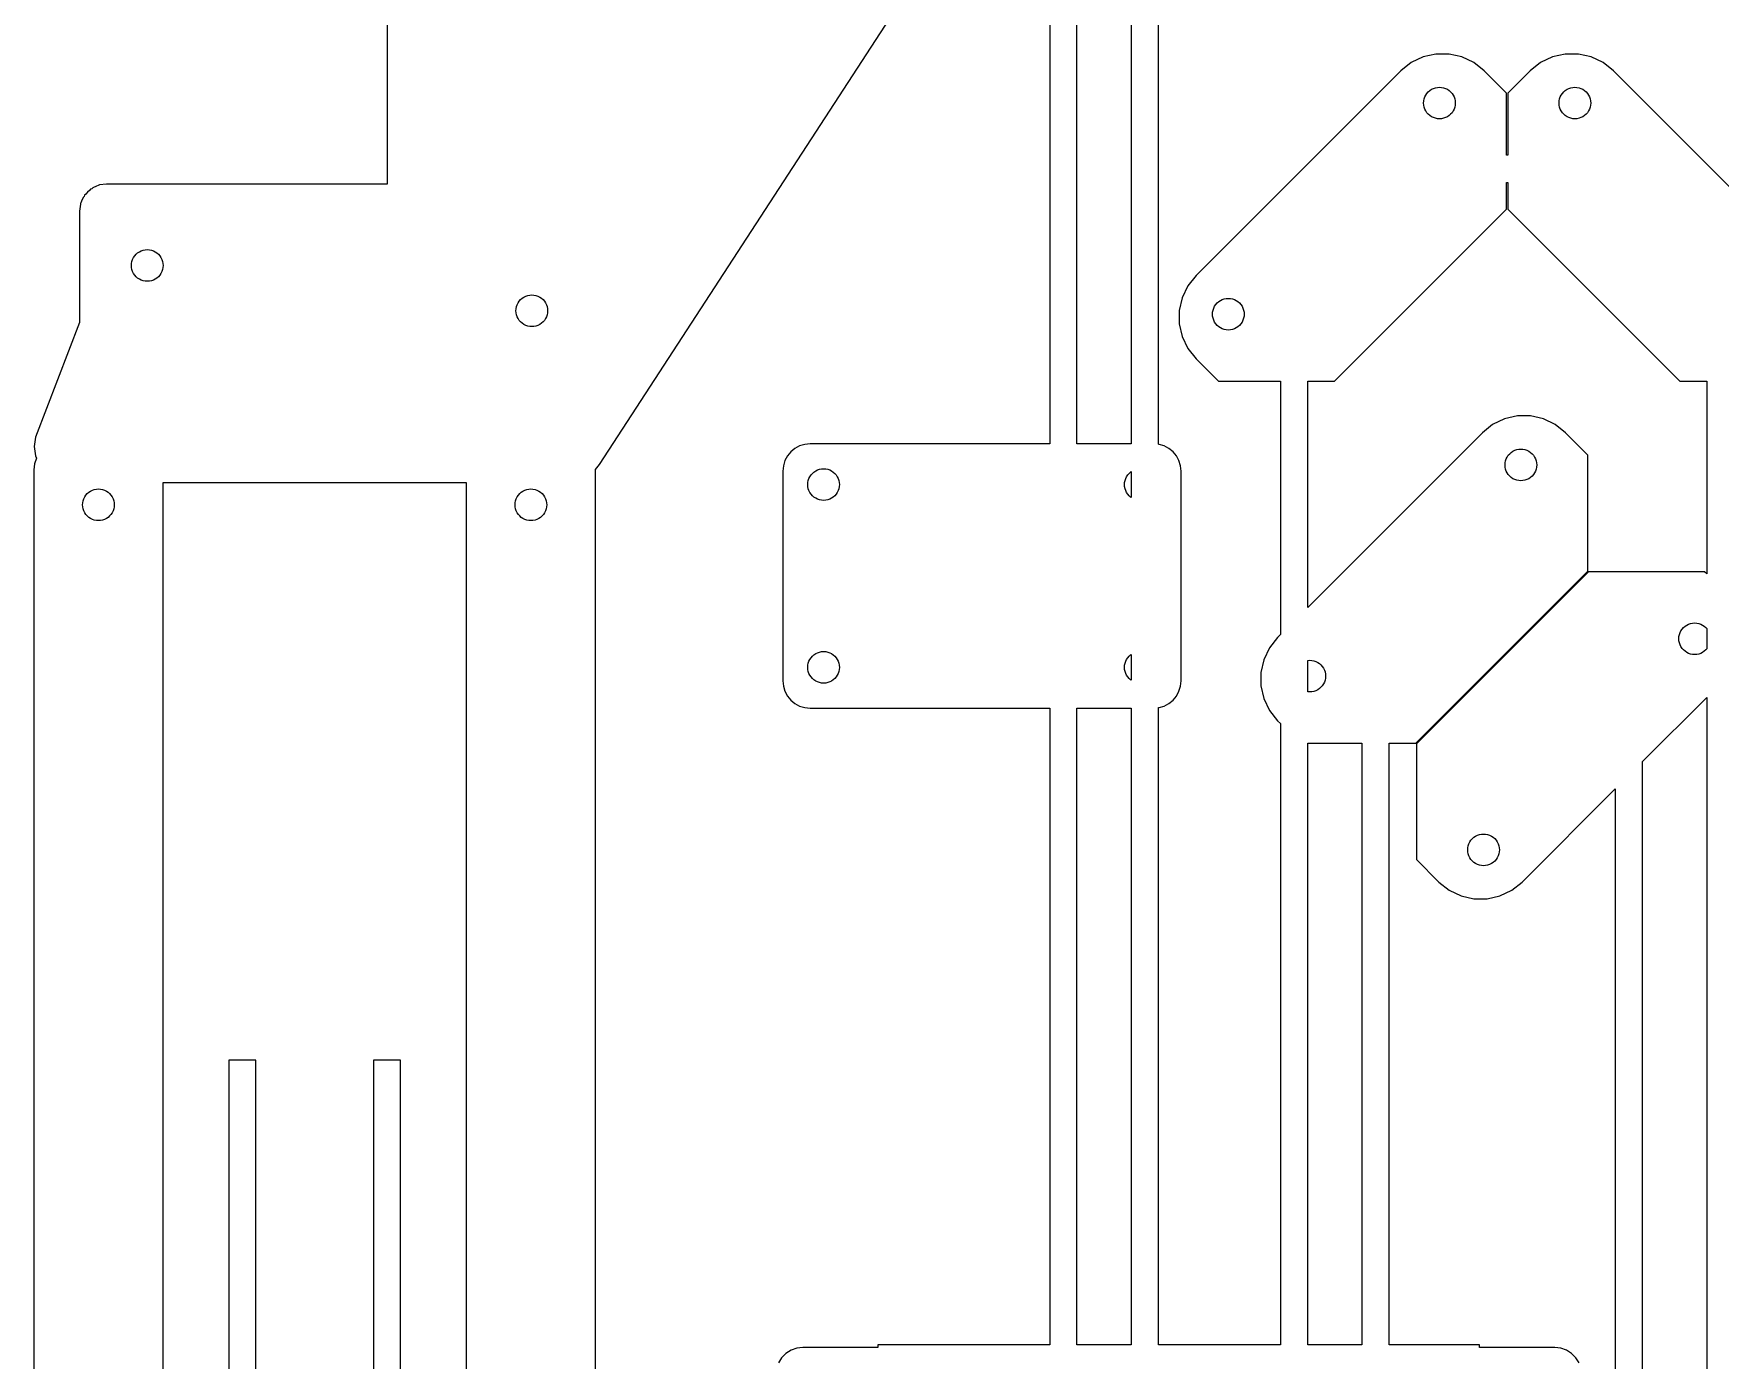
# Model space of a CAD drawing. Header units: metres. Extents: x -250 to 250, y -245 to 245.
# Drawn here: x -131.1 to 55.4, y 14.8 to 161.4 of the extents above; entities that cross this region are included whole.
import ezdxf

# ---------------------------------------------------------------- set-up
doc = ezdxf.new("R2010")
doc.units = ezdxf.units.M

msp = doc.modelspace()

# ---------------------------------------------------------------- linework, layer by layer
for p, q in [((-92, 206.815), (-92, 144.815)), ((-15.75, 116.1), (-15.75, 200.585)), ((-9.75, 200.585), (-9.75, 116.1)), ((-18.75, 197.585), (-18.75, 116.1)), ((-6.75, 116.051), (-6.75, 197.585)), ((-68.5359, 113.815), (-34.0359, 166.815)), ((22.5027, 158.863), (21.1913, 158.232)), ((23.9217, 159.187), (22.5027, 158.863)), ((25.3773, 159.187), (23.9217, 159.187)), ((26.7963, 158.863), (25.3773, 159.187)), ((28.1077, 158.232), (26.7963, 158.863)), ((36.8037, 158.863), (35.4923, 158.232)), ((38.2227, 159.187), (36.8037, 158.863)), ((39.6783, 159.187), (38.2227, 159.187)), ((41.0973, 158.863), (39.6783, 159.187)), ((42.4087, 158.232), (41.0973, 158.863)), ((20.0533, 157.324), (-2.5741, 134.697)), ((21.1913, 158.232), (20.0533, 157.324)), ((29.2457, 157.324), (28.1077, 158.232)), ((31.7193, 154.85), (29.2457, 157.324)), ((34.3543, 157.324), (31.8806, 154.85)), ((35.4923, 158.232), (34.3543, 157.324)), ((43.5467, 157.324), (42.4087, 158.232)), ((66.1741, 134.697), (43.5467, 157.324)), ((22.799, 154.645), (22.9261, 154.835)), ((22.9261, 154.835), (23.0771, 155.007)), ((23.0771, 155.007), (23.2492, 155.158)), ((23.2492, 155.158), (23.4395, 155.286)), ((23.4395, 155.286), (23.6448, 155.387)), ((23.6448, 155.387), (23.8616, 155.46)), ((23.8616, 155.46), (24.0861, 155.505)), ((24.0861, 155.505), (24.3145, 155.52)), ((24.3145, 155.52), (24.5429, 155.505)), ((24.5429, 155.505), (24.7675, 155.46)), ((24.7675, 155.46), (24.9842, 155.387)), ((24.9842, 155.387), (25.1895, 155.286)), ((25.1895, 155.286), (25.3798, 155.158)), ((25.3798, 155.158), (25.552, 155.007)), ((25.552, 155.007), (25.7029, 154.835)), ((25.7029, 154.835), (25.83, 154.645)), ((31.7193, 148), (31.7193, 154.85)), ((31.8806, 154.85), (31.8807, 148)), ((37.7699, 154.645), (37.8971, 154.835)), ((37.8971, 154.835), (38.048, 155.007)), ((38.048, 155.007), (38.2202, 155.158)), ((38.2202, 155.158), (38.4105, 155.286)), ((38.4105, 155.286), (38.6158, 155.387)), ((38.6158, 155.387), (38.8325, 155.46)), ((38.8325, 155.46), (39.057, 155.505)), ((39.057, 155.505), (39.2855, 155.52)), ((39.2855, 155.52), (39.5139, 155.505)), ((39.5139, 155.505), (39.7384, 155.46)), ((39.7384, 155.46), (39.9552, 155.387)), ((39.9552, 155.387), (40.1605, 155.286)), ((40.1605, 155.286), (40.3508, 155.158)), ((40.3508, 155.158), (40.5229, 155.007)), ((40.5229, 155.007), (40.6738, 154.835)), ((40.6738, 154.835), (40.801, 154.645)), ((22.5645, 153.77), (22.5795, 153.998)), ((22.5795, 153.542), (22.5645, 153.77)), ((22.5795, 153.998), (22.6241, 154.223)), ((22.6241, 153.317), (22.5795, 153.542)), ((22.6241, 154.223), (22.6977, 154.44)), ((22.6977, 153.1), (22.6241, 153.317)), ((22.6977, 154.44), (22.799, 154.645)), ((22.799, 152.895), (22.6977, 153.1)), ((22.9261, 152.705), (22.799, 152.895)), ((25.83, 152.895), (25.7029, 152.705)), ((25.83, 154.645), (25.9313, 154.44)), ((25.9313, 153.1), (25.83, 152.895)), ((25.9313, 154.44), (26.0049, 154.223)), ((26.0049, 153.317), (25.9313, 153.1)), ((26.0049, 154.223), (26.0495, 153.998)), ((26.0495, 153.542), (26.0049, 153.317)), ((26.0495, 153.998), (26.0645, 153.77)), ((26.0645, 153.77), (26.0495, 153.542)), ((37.5355, 153.77), (37.5504, 153.998)), ((37.5504, 153.542), (37.5355, 153.77)), ((37.5504, 153.998), (37.5951, 154.223)), ((37.5951, 153.317), (37.5504, 153.542)), ((37.5951, 154.223), (37.6687, 154.44)), ((37.6687, 153.1), (37.5951, 153.317)), ((37.6687, 154.44), (37.7699, 154.645)), ((37.7699, 152.895), (37.6687, 153.1)), ((37.8971, 152.705), (37.7699, 152.895)), ((40.801, 152.895), (40.6738, 152.705)), ((40.801, 154.645), (40.9023, 154.44)), ((40.9023, 153.1), (40.801, 152.895)), ((40.9023, 154.44), (40.9758, 154.223)), ((40.9758, 153.317), (40.9023, 153.1)), ((40.9758, 154.223), (41.0205, 153.998)), ((41.0205, 153.542), (40.9758, 153.317)), ((41.0205, 153.998), (41.0355, 153.77)), ((41.0355, 153.77), (41.0205, 153.542)), ((23.0771, 152.533), (22.9261, 152.705)), ((23.2492, 152.382), (23.0771, 152.533)), ((23.4395, 152.254), (23.2492, 152.382)), ((23.6448, 152.153), (23.4395, 152.254)), ((23.8616, 152.08), (23.6448, 152.153)), ((24.0861, 152.035), (23.8616, 152.08)), ((24.3145, 152.02), (24.0861, 152.035)), ((24.5429, 152.035), (24.3145, 152.02)), ((24.7674, 152.08), (24.5429, 152.035)), ((24.9842, 152.153), (24.7674, 152.08)), ((25.1895, 152.254), (24.9842, 152.153)), ((25.3799, 152.382), (25.1895, 152.254)), ((25.552, 152.533), (25.3799, 152.382)), ((25.7029, 152.705), (25.552, 152.533)), ((38.048, 152.533), (37.8971, 152.705)), ((38.2201, 152.382), (38.048, 152.533)), ((38.4105, 152.254), (38.2201, 152.382)), ((38.6158, 152.153), (38.4105, 152.254)), ((38.8326, 152.08), (38.6158, 152.153)), ((39.0571, 152.035), (38.8326, 152.08)), ((39.2855, 152.02), (39.0571, 152.035)), ((39.5139, 152.035), (39.2855, 152.02)), ((39.7384, 152.08), (39.5139, 152.035)), ((39.9552, 152.153), (39.7384, 152.08)), ((40.1605, 152.254), (39.9552, 152.153)), ((40.3508, 152.382), (40.1605, 152.254)), ((40.5229, 152.533), (40.3508, 152.382)), ((40.6738, 152.705), (40.5229, 152.533)), ((31.8807, 148), (31.7193, 148)), ((-125.427, 143.578), (-125.488, 143.458)), ((-125.294, 143.712), (-125.427, 143.578)), ((-125.121, 143.936), (-125.294, 143.712)), ((-124.897, 144.109), (-125.121, 143.936)), ((-124.763, 144.242), (-124.897, 144.109)), ((-124.643, 144.303), (-124.763, 144.242)), ((-124.5, 144.413), (-124.643, 144.303)), ((-124.113, 144.573), (-124.5, 144.413)), ((-123.927, 144.668), (-124.113, 144.573)), ((-123.858, 144.679), (-123.927, 144.668)), ((-123.776, 144.713), (-123.858, 144.679)), ((-123, 144.815), (-123.776, 144.713)), ((-92, 144.815), (-123, 144.815)), ((31.7193, 142.046), (31.7193, 145)), ((31.7193, 145), (31.8807, 145)), ((31.8807, 145), (31.8807, 142.046)), ((-125.898, 142.591), (-126, 141.815)), ((-126, 141.815), (-126, 129.496)), ((-125.864, 142.673), (-125.898, 142.591)), ((-125.853, 142.742), (-125.864, 142.673)), ((-125.758, 142.929), (-125.853, 142.742)), ((-125.598, 143.315), (-125.758, 142.929)), ((-125.488, 143.458), (-125.598, 143.315)), ((12.7042, 123.031), (31.7193, 142.046)), ((31.8807, 142.046), (50.8958, 123.031)), ((-120.235, 136.043), (-120.19, 136.268)), ((-120.19, 136.268), (-120.117, 136.485)), ((-120.117, 136.485), (-120.016, 136.69)), ((-120.016, 136.69), (-119.888, 136.88)), ((-119.888, 136.88), (-119.737, 137.052)), ((-119.737, 137.052), (-119.565, 137.203)), ((-119.565, 137.203), (-119.375, 137.331)), ((-119.375, 137.331), (-119.17, 137.432)), ((-119.17, 137.432), (-118.953, 137.505)), ((-118.953, 137.505), (-118.728, 137.55)), ((-118.728, 137.55), (-118.5, 137.565)), ((-118.5, 137.565), (-118.272, 137.55)), ((-118.272, 137.55), (-118.047, 137.505)), ((-118.047, 137.505), (-117.83, 137.432)), ((-117.83, 137.432), (-117.625, 137.331)), ((-117.625, 137.331), (-117.435, 137.203)), ((-117.435, 137.203), (-117.263, 137.052)), ((-117.263, 137.052), (-117.112, 136.88)), ((-117.112, 136.88), (-116.984, 136.69)), ((-116.984, 136.69), (-116.883, 136.485)), ((-116.883, 136.485), (-116.81, 136.268)), ((-116.81, 136.268), (-116.765, 136.043)), ((-120.25, 135.815), (-120.235, 136.043)), ((-120.235, 135.587), (-120.25, 135.815)), ((-120.19, 135.362), (-120.235, 135.587)), ((-120.117, 135.145), (-120.19, 135.362)), ((-120.016, 134.94), (-120.117, 135.145)), ((-119.888, 134.75), (-120.016, 134.94)), ((-119.737, 134.578), (-119.888, 134.75)), ((-119.565, 134.427), (-119.737, 134.578)), ((-119.375, 134.299), (-119.565, 134.427)), ((-119.17, 134.198), (-119.375, 134.299)), ((-117.625, 134.299), (-117.83, 134.198)), ((-117.435, 134.427), (-117.625, 134.299)), ((-117.263, 134.578), (-117.435, 134.427)), ((-117.112, 134.75), (-117.263, 134.578)), ((-116.984, 134.94), (-117.112, 134.75)), ((-116.883, 135.145), (-116.984, 134.94)), ((-116.81, 135.362), (-116.883, 135.145)), ((-116.765, 135.587), (-116.81, 135.362)), ((-116.765, 136.043), (-116.75, 135.815)), ((-116.75, 135.815), (-116.765, 135.587)), ((-2.5741, 134.697), (-3.4816, 133.559)), ((-118.953, 134.125), (-119.17, 134.198)), ((-118.728, 134.08), (-118.953, 134.125)), ((-118.5, 134.065), (-118.728, 134.08)), ((-118.272, 134.08), (-118.5, 134.065)), ((-118.047, 134.125), (-118.272, 134.08)), ((-117.83, 134.198), (-118.047, 134.125)), ((-76.875, 132.331), (-76.6697, 132.432)), ((-76.6697, 132.432), (-76.4529, 132.505)), ((-76.4529, 132.505), (-76.2284, 132.55)), ((-76.2284, 132.55), (-76, 132.565)), ((-76, 132.565), (-75.7716, 132.55)), ((-75.7716, 132.55), (-75.5471, 132.505)), ((-75.5471, 132.505), (-75.3303, 132.432)), ((-75.3303, 132.432), (-75.125, 132.331)), ((-3.4816, 133.559), (-4.1131, 132.247)), ((-77.75, 130.815), (-77.735, 131.043)), ((-77.735, 130.587), (-77.75, 130.815)), ((-77.735, 131.043), (-77.6904, 131.268)), ((-77.6904, 130.362), (-77.735, 130.587)), ((-77.6904, 131.268), (-77.6168, 131.485)), ((-77.6168, 131.485), (-77.5155, 131.69)), ((-77.5155, 131.69), (-77.3884, 131.88)), ((-77.3884, 131.88), (-77.2374, 132.052)), ((-77.2374, 132.052), (-77.0653, 132.203)), ((-77.0653, 132.203), (-76.875, 132.331)), ((-75.125, 132.331), (-74.9347, 132.203)), ((-74.9347, 132.203), (-74.7626, 132.052)), ((-74.7626, 132.052), (-74.6116, 131.88)), ((-74.6116, 131.88), (-74.4845, 131.69)), ((-74.4845, 131.69), (-74.3832, 131.485)), ((-74.3832, 131.485), (-74.3096, 131.268)), ((-74.3096, 131.268), (-74.265, 131.043)), ((-74.265, 130.587), (-74.3096, 130.362)), ((-74.265, 131.043), (-74.25, 130.815)), ((-74.25, 130.815), (-74.265, 130.587)), ((-4.1131, 132.247), (-4.437, 130.828)), ((-4.437, 130.828), (-4.437, 129.373)), ((-0.77, 130.435), (-0.755, 130.664)), ((-0.755, 130.664), (-0.7104, 130.888)), ((-0.7104, 130.888), (-0.6368, 131.105)), ((-0.6368, 131.105), (-0.5355, 131.31)), ((-0.5355, 131.31), (-0.4083, 131.501)), ((-0.4083, 131.501), (-0.2574, 131.673)), ((-0.2574, 131.673), (-0.0853, 131.824)), ((-0.0853, 131.824), (0.105, 131.951)), ((0.105, 131.951), (0.3103, 132.052)), ((0.3103, 132.052), (0.5271, 132.126)), ((0.5271, 132.126), (0.7516, 132.17)), ((0.7516, 132.17), (0.98, 132.185)), ((0.98, 132.185), (1.2084, 132.171)), ((1.2084, 132.171), (1.4329, 132.126)), ((1.4329, 132.126), (1.6497, 132.052)), ((1.6497, 132.052), (1.855, 131.951)), ((1.855, 131.951), (2.0453, 131.824)), ((2.0453, 131.824), (2.2174, 131.673)), ((2.2174, 131.673), (2.3684, 131.501)), ((2.3684, 131.501), (2.4955, 131.31)), ((2.4955, 131.31), (2.5968, 131.105)), ((2.5968, 131.105), (2.6704, 130.888)), ((2.6704, 130.888), (2.715, 130.664)), ((2.715, 130.664), (2.73, 130.435)), ((-126, 129.496), (-130.864, 116.85)), ((-77.6168, 130.145), (-77.6904, 130.362)), ((-77.5155, 129.94), (-77.6168, 130.145)), ((-77.3884, 129.75), (-77.5155, 129.94)), ((-77.2374, 129.578), (-77.3884, 129.75)), ((-77.0653, 129.427), (-77.2374, 129.578)), ((-76.875, 129.299), (-77.0653, 129.427)), ((-76.6697, 129.198), (-76.875, 129.299)), ((-76.4529, 129.125), (-76.6697, 129.198)), ((-76.2284, 129.08), (-76.4529, 129.125)), ((-76, 129.065), (-76.2284, 129.08)), ((-75.7716, 129.08), (-76, 129.065)), ((-75.5471, 129.125), (-75.7716, 129.08)), ((-75.3303, 129.198), (-75.5471, 129.125)), ((-75.125, 129.299), (-75.3303, 129.198)), ((-74.9347, 129.427), (-75.125, 129.299)), ((-74.7626, 129.578), (-74.9347, 129.427)), ((-74.6116, 129.75), (-74.7626, 129.578)), ((-74.4845, 129.94), (-74.6116, 129.75)), ((-74.3832, 130.145), (-74.4845, 129.94)), ((-74.3096, 130.362), (-74.3832, 130.145)), ((-4.437, 129.373), (-4.1131, 127.954)), ((-0.755, 130.207), (-0.77, 130.435)), ((-0.7103, 129.983), (-0.755, 130.207)), ((-0.6368, 129.766), (-0.7103, 129.983)), ((-0.5355, 129.56), (-0.6368, 129.766)), ((-0.4084, 129.37), (-0.5355, 129.56)), ((-0.2574, 129.198), (-0.4084, 129.37)), ((-0.0853, 129.047), (-0.2574, 129.198)), ((0.105, 128.92), (-0.0853, 129.047)), ((0.3103, 128.819), (0.105, 128.92)), ((0.5271, 128.745), (0.3103, 128.819)), ((0.7516, 128.7), (0.5271, 128.745)), ((0.98, 128.685), (0.7516, 128.7)), ((1.2084, 128.7), (0.98, 128.685)), ((1.4329, 128.745), (1.2084, 128.7)), ((1.6497, 128.819), (1.4329, 128.745)), ((1.855, 128.92), (1.6497, 128.819)), ((2.0453, 129.047), (1.855, 128.92)), ((2.2174, 129.198), (2.0453, 129.047)), ((2.3684, 129.37), (2.2174, 129.198)), ((2.4955, 129.56), (2.3684, 129.37)), ((2.5968, 129.766), (2.4955, 129.56)), ((2.6704, 129.983), (2.5968, 129.766)), ((2.715, 130.207), (2.6704, 129.983)), ((2.73, 130.435), (2.715, 130.207)), ((-4.1131, 127.954), (-3.4816, 126.642)), ((-3.4816, 126.642), (-2.5741, 125.504)), ((-2.5741, 125.504), (-0.1004, 123.031)), ((-0.1004, 123.031), (6.75, 123.031)), ((6.75, 123.031), (6.75, 95.0208)), ((9.75, 98.0208), (9.75, 123.031)), ((9.75, 123.031), (12.7042, 123.031)), ((50.8958, 123.031), (53.85, 123.031)), ((53.85, 123.031), (53.85, 101.72)), ((30.1913, 118.232), (29.0533, 117.324)), ((31.5027, 118.863), (30.1913, 118.232)), ((32.9217, 119.187), (31.5027, 118.863)), ((34.3773, 119.187), (32.9217, 119.187)), ((35.7963, 118.863), (34.3773, 119.187)), ((37.1077, 118.232), (35.7963, 118.863)), ((38.2457, 117.324), (37.1077, 118.232)), ((-130.864, 116.85), (-131, 115.815)), ((-131, 115.815), (-130.864, 114.78)), ((-46.9167, 115.594), (-47.3713, 115.221)), ((-46.398, 115.872), (-46.9167, 115.594)), ((-45.8353, 116.042), (-46.398, 115.872)), ((-45.25, 116.1), (-45.8353, 116.042)), ((-18.75, 116.1), (-45.25, 116.1)), ((-9.75, 116.1), (-15.75, 116.1)), ((-6.6647, 116.042), (-6.75, 116.051)), ((-6.1019, 115.872), (-6.6647, 116.042)), ((-5.5833, 115.594), (-6.1019, 115.872)), ((-5.1287, 115.221), (-5.5833, 115.594)), ((29.0533, 117.324), (9.75, 98.0208)), ((40.7193, 114.85), (38.2457, 117.324)), ((-130.975, 113.897), (-131.05, 113.229)), ((-130.756, 114.521), (-130.975, 113.897)), ((-130.864, 114.78), (-130.756, 114.521)), ((-68.9546, 113.269), (-68.5359, 113.815)), ((-48.0216, 114.248), (-48.1924, 113.685)), ((-47.7444, 114.767), (-48.0216, 114.248)), ((-47.3713, 115.221), (-47.7444, 114.767)), ((-4.7556, 114.767), (-5.1287, 115.221)), ((-4.4783, 114.248), (-4.7556, 114.767)), ((-4.3076, 113.685), (-4.4783, 114.248)), ((31.5645, 113.77), (31.5795, 113.998)), ((31.5795, 113.542), (31.5645, 113.77)), ((31.5795, 113.998), (31.6241, 114.223)), ((31.6241, 114.223), (31.6977, 114.44)), ((31.6977, 114.44), (31.799, 114.645)), ((31.799, 114.645), (31.9261, 114.835)), ((31.9261, 114.835), (32.0771, 115.007)), ((32.0771, 115.007), (32.2492, 115.158)), ((32.2492, 115.158), (32.4395, 115.286)), ((32.4395, 115.286), (32.6448, 115.387)), ((32.6448, 115.387), (32.8616, 115.46)), ((32.8616, 115.46), (33.0861, 115.505)), ((33.0861, 115.505), (33.3145, 115.52)), ((33.3145, 115.52), (33.5429, 115.505)), ((33.5429, 115.505), (33.7675, 115.46)), ((33.7675, 115.46), (33.9842, 115.387)), ((33.9842, 115.387), (34.1895, 115.286)), ((34.1895, 115.286), (34.3798, 115.158)), ((34.3798, 115.158), (34.552, 115.007)), ((34.552, 115.007), (34.7029, 114.835)), ((34.7029, 114.835), (34.83, 114.645)), ((34.83, 114.645), (34.9313, 114.44)), ((34.9313, 114.44), (35.0049, 114.223)), ((35.0049, 114.223), (35.0495, 113.998)), ((35.0495, 113.998), (35.0645, 113.77)), ((35.0645, 113.77), (35.0495, 113.542)), ((40.7193, 102.046), (40.7193, 114.85)), ((-131.05, 113.229), (-131.05, -17.229)), ((-68.95, 113.229), (-68.9546, 113.269)), ((-68.95, -17.229), (-68.95, 113.229)), ((-48.1924, 113.685), (-48.25, 113.1)), ((-48.25, 113.1), (-48.25, 89.9)), ((-45.485, 111.828), (-45.4404, 112.053)), ((-45.4404, 112.053), (-45.3668, 112.27)), ((-45.3668, 112.27), (-45.2655, 112.475)), ((-45.2655, 112.475), (-45.1384, 112.665)), ((-45.1384, 112.665), (-44.9874, 112.837)), ((-44.9874, 112.837), (-44.8153, 112.988)), ((-44.8153, 112.988), (-44.625, 113.116)), ((-44.625, 113.116), (-44.4197, 113.217)), ((-44.4197, 113.217), (-44.2029, 113.29)), ((-44.2029, 113.29), (-43.9784, 113.335)), ((-43.9784, 113.335), (-43.75, 113.35)), ((-43.75, 113.35), (-43.5216, 113.335)), ((-43.5216, 113.335), (-43.2971, 113.29)), ((-43.2971, 113.29), (-43.0803, 113.217)), ((-43.0803, 113.217), (-42.875, 113.116)), ((-42.875, 113.116), (-42.6847, 112.988)), ((-42.6847, 112.988), (-42.5126, 112.837)), ((-42.5126, 112.837), (-42.3616, 112.665)), ((-42.3616, 112.665), (-42.2345, 112.475)), ((-42.2345, 112.475), (-42.1332, 112.27)), ((-42.1332, 112.27), (-42.0596, 112.053)), ((-42.0596, 112.053), (-42.015, 111.828)), ((-10.485, 111.828), (-10.4404, 112.053)), ((-10.4404, 112.053), (-10.3668, 112.27)), ((-10.3668, 112.27), (-10.2655, 112.475)), ((-10.2655, 112.475), (-10.1384, 112.665)), ((-10.1384, 112.665), (-9.9874, 112.837)), ((-9.9874, 112.837), (-9.8153, 112.988)), ((-9.8153, 112.988), (-9.75, 113.032)), ((-9.75, 113.032), (-9.75, 110.168)), ((-4.25, 113.1), (-4.3076, 113.685)), ((-4.25, 89.9), (-4.25, 113.1)), ((31.6241, 113.317), (31.5795, 113.542)), ((31.6977, 113.1), (31.6241, 113.317)), ((31.799, 112.895), (31.6977, 113.1)), ((31.9261, 112.705), (31.799, 112.895)), ((32.0771, 112.533), (31.9261, 112.705)), ((32.2492, 112.382), (32.0771, 112.533)), ((32.4395, 112.254), (32.2492, 112.382)), ((32.6448, 112.153), (32.4395, 112.254)), ((32.8616, 112.08), (32.6448, 112.153)), ((33.0861, 112.035), (32.8616, 112.08)), ((33.3145, 112.02), (33.0861, 112.035)), ((33.5429, 112.035), (33.3145, 112.02)), ((33.7674, 112.08), (33.5429, 112.035)), ((33.9842, 112.153), (33.7674, 112.08)), ((34.1895, 112.254), (33.9842, 112.153)), ((34.3799, 112.382), (34.1895, 112.254)), ((34.552, 112.533), (34.3799, 112.382)), ((34.7029, 112.705), (34.552, 112.533)), ((34.83, 112.895), (34.7029, 112.705)), ((34.9313, 113.1), (34.83, 112.895)), ((35.0049, 113.317), (34.9313, 113.1)), ((35.0495, 113.542), (35.0049, 113.317)), ((-125.59, 109.821), (-125.517, 110.037)), ((-125.517, 110.037), (-125.416, 110.243)), ((-125.416, 110.243), (-125.288, 110.433)), ((-125.288, 110.433), (-125.137, 110.605)), ((-125.137, 110.605), (-124.965, 110.756)), ((-124.965, 110.756), (-124.775, 110.883)), ((-124.775, 110.883), (-124.57, 110.985)), ((-124.57, 110.985), (-124.353, 111.058)), ((-124.353, 111.058), (-124.128, 111.103)), ((-124.128, 111.103), (-123.9, 111.118)), ((-123.9, 111.118), (-123.672, 111.103)), ((-123.672, 111.103), (-123.447, 111.058)), ((-123.447, 111.058), (-123.23, 110.985)), ((-123.23, 110.985), (-123.025, 110.883)), ((-123.025, 110.883), (-122.835, 110.756)), ((-122.835, 110.756), (-122.663, 110.605)), ((-122.663, 110.605), (-122.512, 110.433)), ((-122.512, 110.433), (-122.384, 110.243)), ((-122.384, 110.243), (-122.283, 110.037)), ((-122.283, 110.037), (-122.21, 109.821)), ((-116.75, -17.229), (-116.75, 111.815)), ((-116.75, 111.815), (-83.25, 111.815)), ((-83.25, 111.815), (-83.25, -17.229)), ((-77.7904, 109.821), (-77.7168, 110.037)), ((-77.7168, 110.037), (-77.6156, 110.243)), ((-77.6156, 110.243), (-77.4884, 110.433)), ((-77.4884, 110.433), (-77.3374, 110.605)), ((-77.3374, 110.605), (-77.1653, 110.756)), ((-77.1653, 110.756), (-76.975, 110.883)), ((-76.975, 110.883), (-76.7697, 110.985)), ((-76.7697, 110.985), (-76.5529, 111.058)), ((-76.5529, 111.058), (-76.3284, 111.103)), ((-76.3284, 111.103), (-76.1, 111.118)), ((-76.1, 111.118), (-75.8716, 111.103)), ((-75.8716, 111.103), (-75.6471, 111.058)), ((-75.6471, 111.058), (-75.4303, 110.985)), ((-75.4303, 110.985), (-75.225, 110.883)), ((-75.225, 110.883), (-75.0347, 110.756)), ((-75.0347, 110.756), (-74.8626, 110.605)), ((-74.8626, 110.605), (-74.7116, 110.433)), ((-74.7116, 110.433), (-74.5845, 110.243)), ((-74.5845, 110.243), (-74.4832, 110.037)), ((-74.4832, 110.037), (-74.4096, 109.821)), ((-45.5, 111.6), (-45.485, 111.828)), ((-45.485, 111.372), (-45.5, 111.6)), ((-45.4404, 111.147), (-45.485, 111.372)), ((-45.3668, 110.93), (-45.4404, 111.147)), ((-45.2655, 110.725), (-45.3668, 110.93)), ((-45.1384, 110.535), (-45.2655, 110.725)), ((-44.9874, 110.363), (-45.1384, 110.535)), ((-44.8153, 110.212), (-44.9874, 110.363)), ((-44.625, 110.084), (-44.8153, 110.212)), ((-44.4197, 109.983), (-44.625, 110.084)), ((-44.2029, 109.91), (-44.4197, 109.983)), ((-43.0803, 109.983), (-43.2971, 109.91)), ((-42.875, 110.084), (-43.0803, 109.983)), ((-42.6847, 110.212), (-42.875, 110.084)), ((-42.5126, 110.363), (-42.6847, 110.212)), ((-42.3616, 110.535), (-42.5126, 110.363)), ((-42.2345, 110.725), (-42.3616, 110.535)), ((-42.1332, 110.93), (-42.2345, 110.725)), ((-42.0596, 111.147), (-42.1332, 110.93)), ((-42.015, 111.372), (-42.0596, 111.147)), ((-42.015, 111.828), (-42, 111.6)), ((-42, 111.6), (-42.015, 111.372)), ((-10.5, 111.6), (-10.485, 111.828)), ((-10.485, 111.372), (-10.5, 111.6)), ((-10.4404, 111.147), (-10.485, 111.372)), ((-10.3668, 110.93), (-10.4404, 111.147)), ((-10.2655, 110.725), (-10.3668, 110.93)), ((-10.1384, 110.535), (-10.2655, 110.725)), ((-9.9874, 110.363), (-10.1384, 110.535)), ((-9.8153, 110.212), (-9.9874, 110.363)), ((-9.75, 110.168), (-9.8153, 110.212)), ((-125.65, 109.368), (-125.635, 109.596)), ((-125.635, 109.139), (-125.65, 109.368)), ((-125.635, 109.596), (-125.59, 109.821)), ((-125.59, 108.915), (-125.635, 109.139)), ((-125.517, 108.698), (-125.59, 108.915)), ((-125.416, 108.493), (-125.517, 108.698)), ((-125.288, 108.302), (-125.416, 108.493)), ((-125.137, 108.13), (-125.288, 108.302)), ((-124.965, 107.979), (-125.137, 108.13)), ((-122.663, 108.13), (-122.835, 107.979)), ((-122.512, 108.302), (-122.663, 108.13)), ((-122.384, 108.493), (-122.512, 108.302)), ((-122.283, 108.698), (-122.384, 108.493)), ((-122.21, 108.915), (-122.283, 108.698)), ((-122.21, 109.821), (-122.165, 109.596)), ((-122.165, 109.139), (-122.21, 108.915)), ((-122.165, 109.596), (-122.15, 109.368)), ((-122.15, 109.368), (-122.165, 109.139)), ((-77.85, 109.368), (-77.835, 109.596)), ((-77.835, 109.139), (-77.85, 109.368)), ((-77.835, 109.596), (-77.7904, 109.821)), ((-77.7904, 108.915), (-77.835, 109.139)), ((-77.7168, 108.698), (-77.7904, 108.915)), ((-77.6156, 108.493), (-77.7168, 108.698)), ((-77.4884, 108.302), (-77.6156, 108.493)), ((-77.3374, 108.13), (-77.4884, 108.302)), ((-77.1653, 107.979), (-77.3374, 108.13)), ((-74.8626, 108.13), (-75.0347, 107.979)), ((-74.7116, 108.302), (-74.8626, 108.13)), ((-74.5845, 108.493), (-74.7116, 108.302)), ((-74.4832, 108.698), (-74.5845, 108.493)), ((-74.4096, 108.915), (-74.4832, 108.698)), ((-74.4096, 109.821), (-74.365, 109.596)), ((-74.365, 109.139), (-74.4096, 108.915)), ((-74.365, 109.596), (-74.35, 109.368)), ((-74.35, 109.368), (-74.365, 109.139)), ((-43.9784, 109.865), (-44.2029, 109.91)), ((-43.75, 109.85), (-43.9784, 109.865)), ((-43.5216, 109.865), (-43.75, 109.85)), ((-43.2971, 109.91), (-43.5216, 109.865)), ((-124.775, 107.852), (-124.965, 107.979)), ((-124.57, 107.751), (-124.775, 107.852)), ((-124.353, 107.677), (-124.57, 107.751)), ((-124.128, 107.633), (-124.353, 107.677)), ((-123.9, 107.618), (-124.128, 107.633)), ((-123.672, 107.633), (-123.9, 107.618)), ((-123.447, 107.677), (-123.672, 107.633)), ((-123.23, 107.751), (-123.447, 107.677)), ((-123.025, 107.852), (-123.23, 107.751)), ((-122.835, 107.979), (-123.025, 107.852)), ((-76.975, 107.852), (-77.1653, 107.979)), ((-76.7697, 107.751), (-76.975, 107.852)), ((-76.5529, 107.677), (-76.7697, 107.751)), ((-76.3284, 107.633), (-76.5529, 107.677)), ((-76.1, 107.618), (-76.3284, 107.633)), ((-75.8716, 107.633), (-76.1, 107.618)), ((-75.6471, 107.677), (-75.8716, 107.633)), ((-75.4303, 107.751), (-75.6471, 107.677)), ((-75.225, 107.852), (-75.4303, 107.751)), ((-75.0347, 107.979), (-75.225, 107.852)), ((21.7042, 83.0307), (40.7193, 102.046)), ((40.7958, 101.969), (21.7807, 82.9542)), ((53.6004, 101.969), (40.7958, 101.969)), ((53.85, 101.72), (53.6004, 101.969)), ((50.8296, 95.0174), (50.9032, 95.2342)), ((50.9032, 95.2342), (51.0044, 95.4395)), ((51.0044, 95.4395), (51.1316, 95.6299)), ((51.1316, 95.6299), (51.2826, 95.802)), ((51.2826, 95.802), (51.4547, 95.9529)), ((51.4547, 95.9529), (51.645, 96.08)), ((51.645, 96.08), (51.8503, 96.1813)), ((51.8503, 96.1813), (52.0671, 96.2549)), ((52.0671, 96.2549), (52.2916, 96.2995)), ((52.2916, 96.2995), (52.52, 96.3145)), ((52.52, 96.3145), (52.7484, 96.2995)), ((52.7484, 96.2995), (52.9729, 96.2549)), ((52.9729, 96.2549), (53.1897, 96.1813)), ((53.1897, 96.1813), (53.395, 96.08)), ((53.395, 96.08), (53.5853, 95.9529)), ((53.5853, 95.9529), (53.7574, 95.802)), ((53.7574, 95.802), (53.85, 95.6964)), ((53.85, 95.6964), (53.85, 93.4326)), ((5.5184, 93.5587), (4.8869, 92.2473)), ((6.4259, 94.6967), (5.5184, 93.5587)), ((6.75, 95.0208), (6.4259, 94.6967)), ((50.77, 94.5645), (50.785, 94.7929)), ((50.785, 94.3361), (50.77, 94.5645)), ((50.785, 94.7929), (50.8296, 95.0174)), ((50.8296, 94.1116), (50.785, 94.3361)), ((50.9032, 93.8948), (50.8296, 94.1116)), ((51.0044, 93.6895), (50.9032, 93.8948)), ((51.1316, 93.4992), (51.0044, 93.6895)), ((51.2826, 93.3271), (51.1316, 93.4992)), ((51.4547, 93.1761), (51.2826, 93.3271)), ((53.7574, 93.3271), (53.5853, 93.1761)), ((53.85, 93.4326), (53.7574, 93.3271)), ((-45.5, 91.4), (-45.485, 91.6284)), ((-45.485, 91.1716), (-45.5, 91.4)), ((-45.485, 91.6284), (-45.4404, 91.8529)), ((-45.4404, 91.8529), (-45.3668, 92.0697)), ((-45.3668, 92.0697), (-45.2655, 92.275)), ((-45.2655, 92.275), (-45.1384, 92.4653)), ((-45.1384, 92.4653), (-44.9874, 92.6375)), ((-44.9874, 92.6375), (-44.8153, 92.7884)), ((-44.8153, 92.7884), (-44.625, 92.9156)), ((-44.625, 92.9156), (-44.4197, 93.0168)), ((-44.4197, 93.0168), (-44.2029, 93.0904)), ((-44.2029, 93.0904), (-43.9784, 93.135)), ((-43.9784, 93.135), (-43.75, 93.15)), ((-43.75, 93.15), (-43.5216, 93.135)), ((-43.5216, 93.135), (-43.2971, 93.0904)), ((-43.2971, 93.0904), (-43.0803, 93.0168)), ((-43.0803, 93.0168), (-42.875, 92.9156)), ((-42.875, 92.9156), (-42.6847, 92.7884)), ((-42.6847, 92.7884), (-42.5126, 92.6375)), ((-42.5126, 92.6375), (-42.3616, 92.4653)), ((-42.3616, 92.4653), (-42.2345, 92.275)), ((-42.2345, 92.275), (-42.1332, 92.0697)), ((-42.1332, 92.0697), (-42.0596, 91.8529)), ((-42.0596, 91.8529), (-42.015, 91.6284)), ((-42.015, 91.6284), (-42, 91.4)), ((-42, 91.4), (-42.015, 91.1716)), ((-10.5, 91.4), (-10.485, 91.6284)), ((-10.485, 91.1716), (-10.5, 91.4)), ((-10.485, 91.6284), (-10.4404, 91.8529)), ((-10.4404, 91.8529), (-10.3668, 92.0697)), ((-10.3668, 92.0697), (-10.2655, 92.275)), ((-10.2655, 92.275), (-10.1384, 92.4653)), ((-10.1384, 92.4653), (-9.9874, 92.6375)), ((-9.9874, 92.6375), (-9.8153, 92.7884)), ((-9.8153, 92.7884), (-9.75, 92.832)), ((-9.75, 92.832), (-9.75, 89.968)), ((4.8869, 92.2473), (4.563, 90.8283)), ((9.75, 92.1702), (9.7516, 92.1705)), ((9.75, 88.7008), (9.75, 92.1702)), ((9.7516, 92.1705), (9.98, 92.1855)), ((9.98, 92.1855), (10.2084, 92.1705)), ((10.2084, 92.1705), (10.4329, 92.1258)), ((10.4329, 92.1258), (10.6497, 92.0522)), ((10.6497, 92.0522), (10.855, 91.951)), ((10.855, 91.951), (11.0453, 91.8238)), ((11.0453, 91.8238), (11.2174, 91.6729)), ((11.2174, 91.6729), (11.3684, 91.5008)), ((11.3684, 91.5008), (11.4955, 91.3105)), ((51.645, 93.049), (51.4547, 93.1761)), ((51.8503, 92.9477), (51.645, 93.049)), ((52.067, 92.8741), (51.8503, 92.9477)), ((52.2916, 92.8295), (52.067, 92.8741)), ((52.52, 92.8145), (52.2916, 92.8295)), ((52.7484, 92.8295), (52.52, 92.8145)), ((52.9729, 92.8741), (52.7484, 92.8295)), ((53.1897, 92.9477), (52.9729, 92.8741)), ((53.395, 93.049), (53.1897, 92.9477)), ((53.5853, 93.1761), (53.395, 93.049)), ((-48.25, 89.9), (-48.1924, 89.3147)), ((-45.4404, 90.9471), (-45.485, 91.1716)), ((-45.3668, 90.7303), (-45.4404, 90.9471)), ((-45.2655, 90.525), (-45.3668, 90.7303)), ((-45.1384, 90.3347), (-45.2655, 90.525)), ((-44.9874, 90.1626), (-45.1384, 90.3347)), ((-44.8153, 90.0116), (-44.9874, 90.1626)), ((-44.625, 89.8845), (-44.8153, 90.0116)), ((-44.4197, 89.7832), (-44.625, 89.8845)), ((-44.2029, 89.7096), (-44.4197, 89.7832)), ((-43.9784, 89.665), (-44.2029, 89.7096)), ((-43.75, 89.65), (-43.9784, 89.665)), ((-43.5216, 89.665), (-43.75, 89.65)), ((-43.2971, 89.7096), (-43.5216, 89.665)), ((-43.0803, 89.7832), (-43.2971, 89.7096)), ((-42.875, 89.8845), (-43.0803, 89.7832)), ((-42.6847, 90.0116), (-42.875, 89.8845)), ((-42.5126, 90.1626), (-42.6847, 90.0116)), ((-42.3616, 90.3347), (-42.5126, 90.1626)), ((-42.2345, 90.525), (-42.3616, 90.3347)), ((-42.1332, 90.7303), (-42.2345, 90.525)), ((-42.0596, 90.9471), (-42.1332, 90.7303)), ((-42.015, 91.1716), (-42.0596, 90.9471)), ((-10.4404, 90.9471), (-10.485, 91.1716)), ((-10.3668, 90.7303), (-10.4404, 90.9471)), ((-10.2655, 90.525), (-10.3668, 90.7303)), ((-10.1384, 90.3347), (-10.2655, 90.525)), ((-9.9874, 90.1626), (-10.1384, 90.3347)), ((-9.8153, 90.0116), (-9.9874, 90.1626)), ((-9.75, 89.968), (-9.8153, 90.0116)), ((-4.3076, 89.3147), (-4.25, 89.9)), ((4.563, 90.8283), (4.563, 89.3727)), ((11.4955, 89.5605), (11.3684, 89.3701)), ((11.4955, 91.3105), (11.5968, 91.1052)), ((11.5968, 89.7658), (11.4955, 89.5605)), ((11.5968, 91.1052), (11.6704, 90.8884)), ((11.6703, 89.9825), (11.5968, 89.7658)), ((11.715, 90.2071), (11.6703, 89.9825)), ((11.6704, 90.8884), (11.715, 90.6639)), ((11.715, 90.6639), (11.73, 90.4355)), ((11.73, 90.4355), (11.715, 90.2071)), ((-48.1924, 89.3147), (-48.0216, 88.752)), ((-48.0216, 88.752), (-47.7444, 88.2333)), ((-47.7444, 88.2333), (-47.3713, 87.7787)), ((-47.3713, 87.7787), (-46.9167, 87.4056)), ((-5.5833, 87.4056), (-5.1287, 87.7787)), ((-5.1287, 87.7787), (-4.7556, 88.2333)), ((-4.7556, 88.2333), (-4.4783, 88.752)), ((-4.4783, 88.752), (-4.3076, 89.3147)), ((4.563, 89.3727), (4.8868, 87.9537)), ((4.8868, 87.9537), (5.5184, 86.6423)), ((9.7516, 88.7005), (9.75, 88.7008)), ((9.98, 88.6855), (9.7516, 88.7005)), ((10.2084, 88.7005), (9.98, 88.6855)), ((10.4329, 88.7451), (10.2084, 88.7005)), ((10.6497, 88.8187), (10.4329, 88.7451)), ((10.855, 88.9199), (10.6497, 88.8187)), ((11.0453, 89.0471), (10.855, 88.9199)), ((11.2174, 89.198), (11.0453, 89.0471)), ((11.3684, 89.3701), (11.2174, 89.198)), ((46.75, 80.9792), (53.85, 88.0792)), ((53.85, 88.0792), (53.85, -199.335)), ((-46.9167, 87.4056), (-46.398, 87.1284)), ((-46.398, 87.1284), (-45.8353, 86.9576)), ((-45.8353, 86.9576), (-45.25, 86.9)), ((-45.25, 86.9), (-18.75, 86.9)), ((-18.75, 86.9), (-18.75, 16.535)), ((-15.75, 16.535), (-15.75, 86.9)), ((-15.75, 86.9), (-9.75, 86.9)), ((-9.75, 86.9), (-9.75, 16.535)), ((-6.75, 86.9492), (-6.6647, 86.9576)), ((-6.75, 16.535), (-6.75, 86.9492)), ((-6.6647, 86.9576), (-6.1019, 87.1284)), ((-6.1019, 87.1284), (-5.5833, 87.4056)), ((5.5184, 86.6423), (6.4259, 85.5043)), ((6.4259, 85.5043), (6.75, 85.1802)), ((6.75, 85.1802), (6.75, 16.535)), ((9.75, 16.535), (9.75, 83.0307)), ((9.75, 83.0307), (15.75, 83.0307)), ((15.75, 83.0307), (15.75, 16.535)), ((18.75, 16.535), (18.75, 83.0307)), ((18.75, 83.0307), (21.7042, 83.0307)), ((21.7807, 82.9542), (21.7807, 70.1495)), ((46.75, -200.335), (46.75, 80.9792)), ((33.4467, 67.6759), (43.75, 77.9792)), ((43.75, 77.9792), (43.75, -197.335)), ((28.1201, 72.6184), (28.3105, 72.7455)), ((28.3105, 72.7455), (28.5158, 72.8468)), ((28.5158, 72.8468), (28.7325, 72.9203)), ((28.7325, 72.9203), (28.9571, 72.965)), ((28.9571, 72.965), (29.1855, 72.98)), ((29.1855, 72.98), (29.4139, 72.965)), ((29.4139, 72.965), (29.6384, 72.9204)), ((29.6384, 72.9204), (29.8552, 72.8468)), ((29.8552, 72.8468), (30.0605, 72.7455)), ((30.0605, 72.7455), (30.2508, 72.6184)), ((27.4355, 71.23), (27.4505, 71.4584)), ((27.4505, 71.0016), (27.4355, 71.23)), ((27.4505, 71.4584), (27.4951, 71.6829)), ((27.4951, 70.7771), (27.4505, 71.0016)), ((27.4951, 71.6829), (27.5687, 71.8997)), ((27.5687, 71.8997), (27.6699, 72.105)), ((27.6699, 72.105), (27.7971, 72.2953)), ((27.7971, 72.2953), (27.948, 72.4674)), ((27.948, 72.4674), (28.1201, 72.6184)), ((30.2508, 72.6184), (30.4229, 72.4674)), ((30.4229, 72.4674), (30.5738, 72.2953)), ((30.5738, 72.2953), (30.701, 72.105)), ((30.701, 72.105), (30.8022, 71.8997)), ((30.8022, 71.8997), (30.8758, 71.6829)), ((30.8758, 71.6829), (30.9205, 71.4584)), ((30.9205, 71.0016), (30.8758, 70.7771)), ((30.9205, 71.4584), (30.9355, 71.23)), ((30.9355, 71.23), (30.9205, 71.0016)), ((21.7807, 70.1495), (24.2543, 67.6759)), ((27.5687, 70.5603), (27.4951, 70.7771)), ((27.6699, 70.355), (27.5687, 70.5603)), ((27.7971, 70.1647), (27.6699, 70.355)), ((27.948, 69.9926), (27.7971, 70.1647)), ((28.1201, 69.8416), (27.948, 69.9926)), ((28.3105, 69.7144), (28.1201, 69.8416)), ((28.5158, 69.6132), (28.3105, 69.7144)), ((28.7325, 69.5396), (28.5158, 69.6132)), ((28.957, 69.495), (28.7325, 69.5396)), ((29.1855, 69.48), (28.957, 69.495)), ((29.4139, 69.495), (29.1855, 69.48)), ((29.6384, 69.5396), (29.4139, 69.495)), ((29.8552, 69.6132), (29.6384, 69.5396)), ((30.0605, 69.7145), (29.8552, 69.6132)), ((30.2508, 69.8416), (30.0605, 69.7145)), ((30.4229, 69.9926), (30.2508, 69.8416)), ((30.5738, 70.1647), (30.4229, 69.9926)), ((30.701, 70.355), (30.5738, 70.1647)), ((30.8023, 70.5603), (30.701, 70.355)), ((30.8758, 70.7771), (30.8023, 70.5603)), ((24.2543, 67.6759), (25.3923, 66.7684)), ((32.3087, 66.7684), (33.4467, 67.6759)), ((25.3923, 66.7684), (26.7037, 66.1368)), ((26.7037, 66.1368), (28.1227, 65.8129)), ((28.1227, 65.8129), (29.5783, 65.8129)), ((29.5783, 65.8129), (30.9973, 66.1368)), ((30.9973, 66.1368), (32.3087, 66.7684)), ((-106.5, 48), (-109.5, 48)), ((-109.5, 48), (-109.5, -18.535)), ((-106.5, -18.535), (-106.5, 48)), ((-90.5, 48), (-93.5, 48)), ((-93.5, 48), (-93.5, -18.535)), ((-90.5, -18.535), (-90.5, 48)), ((-48.3955, 15.0994), (-48.7529, 14.5306)), ((-47.9205, 15.5745), (-48.3955, 15.0994)), ((-47.3516, 15.9319), (-47.9205, 15.5745)), ((-46.7176, 16.1538), (-47.3516, 15.9319)), ((-46.05, 16.229), (-46.7176, 16.1538)), ((-37.75, 16.229), (-46.05, 16.229)), ((-18.75, 16.535), (-37.75, 16.535)), ((-37.75, 16.535), (-37.75, 16.229)), ((-9.75, 16.535), (-15.75, 16.535)), ((6.75, 16.535), (-6.75, 16.535)), ((15.75, 16.535), (9.75, 16.535)), ((28.75, 16.535), (18.75, 16.535)), ((28.75, 16.229), (28.75, 16.535)), ((37.05, 16.229), (28.75, 16.229)), ((37.7176, 16.1538), (37.05, 16.229)), ((38.3516, 15.9319), (37.7176, 16.1538)), ((38.9205, 15.5745), (38.3516, 15.9319)), ((39.3955, 15.0994), (38.9205, 15.5745)), ((39.7529, 14.5306), (39.3955, 15.0994))]:
    msp.add_line(p, q)

doc.saveas('drawing.dxf')
